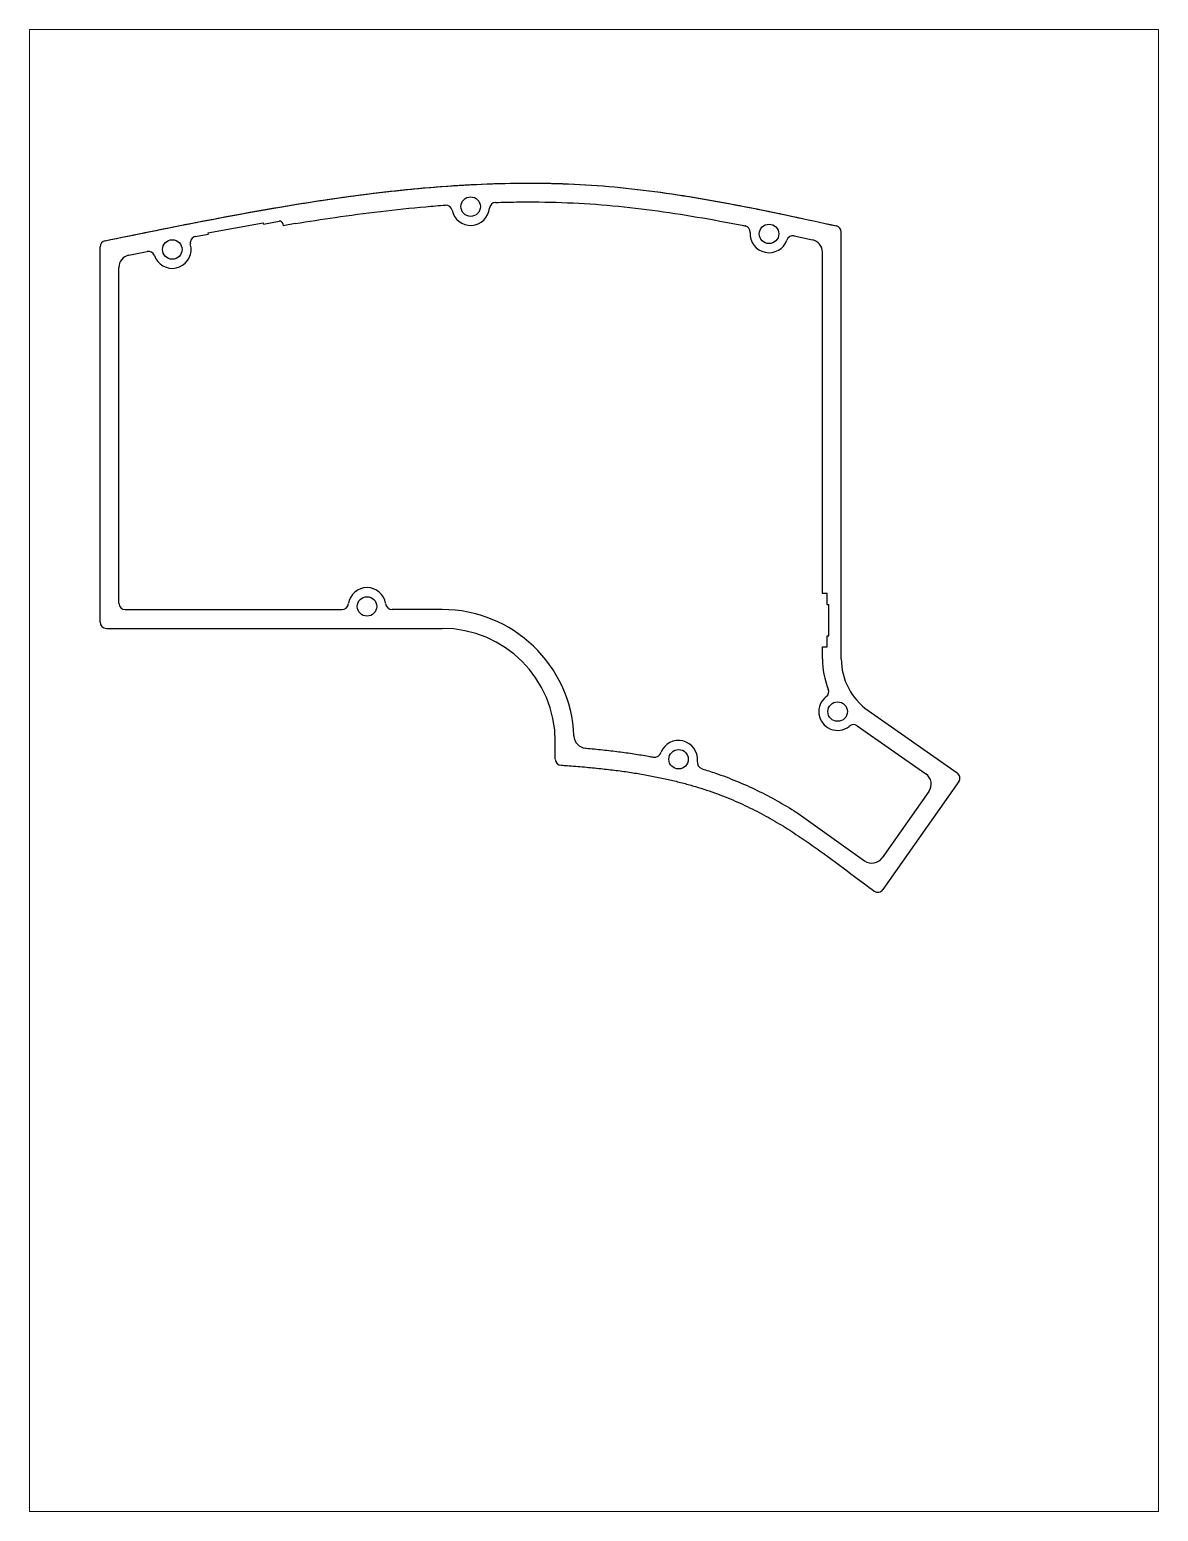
# Paper-space layout 'Sheet2' of a CAD drawing. Header units: millimetres. Extents: x 14 to 187, y 27 to 254.
# The model-space entities are those that its viewports show. They can reach past a viewport. Long polylines and large blocks are cut down to what shows.
import ezdxf

# ---------------------------------------------------------------- set-up
doc = ezdxf.new("R2010")
doc.units = ezdxf.units.MM

msp = doc.modelspace()

# ---------------------------------------------------------------- linework, layer by layer
for p, q in [((15.18, 60.97), (23.98, 62.57)), ((23.98, 62.57), (24.01, 62.37)), ((24.01, 62.37), (26.52, 62.83)), ((27.1, 62.42), (27.16, 62.12)), ((29.04, 62.46), (27.16, 62.12)), ((100.78, 62.08), (100.71, 62.1)), ((12.49, 58.61), (12.37, 59.24)), ((13.18, 60.4), (15.22, 60.77)), ((15.18, 60.97), (15.22, 60.77)), ((108.49, 60.49), (111.42, 59.85)), ((116, -6.87), (116, 61.12)), ((-2, -1), (-2, 58.74)), ((2.6, 57.44), (5.51, 58.02)), ((113, 3.57), (113, 57.9)), ((1, 2), (1, 55.48)), ((113.75, 3.57), (113, 3.57)), ((113.75, 1.82), (113.75, 3.57)), ((2, 1), (36.5, 1)), ((52.47, 1), (44.5, 1)), ((113.75, 1.82), (114, 1.82)), ((114, -3.18), (114, 1.82)), ((-1, -2), (52.47, -2)), ((113.75, -4.93), (113.75, -3.18)), ((113.75, -3.18), (114, -3.18)), ((113, -6.87), (113, -4.93)), ((113, -4.93), (113.75, -4.93)), ((120.26, -15.07), (134.47, -25.01)), ((118.54, -17.52), (129.46, -25.17)), ((70.47, -22.79), (70.47, -20)), ((129.95, -27.96), (122.51, -38.53)), ((134.71, -26.4), (122.62, -43.59)), ((108.94, -31.33), (119.72, -39.01))]:
    msp.add_line(p, q)
for centre in [(57, 65.16), (104.5, 60.82), (9.5, 58.33), (40.5, 1.5), (115.42, -15.25), (90.1, -22.84)]:
    msp.add_circle(centre, 1.55)
for centre, radius, start, end in [((53.07, 64.41), 1, 10.7431, 93.8256), ((57, 65.16), 3, 190.7431, 355.2116), ((60.99, 64.82), 1, 92.0242, 175.1462), ((26.61, 62.33), 0.5, 10, 100.309), ((100.51, 61.12), 1, 355.7164, 78.4404), ((115.01, 61.12), 0.991, 359.8222, 77.7864), ((-1.01, 58.75), 0.989, 101.4165, 180.2261), ((13.36, 59.41), 1, 100.309, 190.309), ((104.5, 60.82), 3, 175.7164, 340.9008), ((108.28, 59.51), 1, 77.7526, 160.9008), ((111, 57.9), 2, 0, 77.7526), ((3, 55.48), 2, 101.5545, 180), ((5.71, 57.04), 1, 18.7453, 101.3978), ((9.5, 58.33), 3, 198.7453, 5.4692), ((40.5, 1.5), 3, 9.4623, 170.5377), ((2, 2), 1, 180, 270), ((36.47, 2.07), 1.07, 271.6377, 355.6799), ((44.53, 2.07), 1.07, 184.3201, 268.3623), ((52.47, -20), 21, 2.4793, 90), ((-1, -1), 1, 180, 270), ((52.47, -20), 18, 0, 90), ((126, -6.87), 13, 180, 201.6198), ((126, -6.87), 10, 180, 235), ((113, -12.07), 1, 307.1785, 23.7945), ((115.42, -15.25), 3, 127.1728, 308.1419), ((117.95, -18.25), 0.932, 50.8586, 137.3378), ((75.46, -19.06), 2.02, 180.8473, 265.205), ((90.1, -22.84), 3, 354.7846, 158.1459), ((71.47, -22.8), 1, 179.9483, 266.6287), ((86.23, -21.36), 1.15, 262.1469, 341.4627), ((94.23, -23.28), 1.16, 171.6572, 250.3191), ((128.32, -26.81), 2, 324.8862, 55), ((133.89, -25.83), 1, 324.8862, 55), ((120.88, -37.38), 2, 234.4959, 324.8862), ((121.82, -43.04), 0.975, 233.4429, 325.4904)]:
    msp.add_arc(centre, radius, start, end)
for points, knots in [([(-1.21, 59.72), (3.62, 60.71), (13.26, 62.69), (25.36, 64.93), (35.07, 66.45), (42.37, 67.42), (49.68, 68.19), (57.01, 68.71), (64.35, 68.95), (71.68, 68.87), (79, 68.44), (86.28, 67.62), (93.55, 66.51), (103.21, 64.72), (110.41, 63.15), (115.22, 62.09)], [0, 0, 0, 0, 14.78173, 29.537124, 36.904513, 44.264672, 51.617397, 58.96246, 66.2999, 73.629491, 80.952538, 88.281442, 95.626355, 102.986424, 117.749797, 117.749797, 117.749797, 117.749797]), ([(-1.21, 59.72), (3.57, 60.7), (13.14, 62.66), (25.15, 64.89), (34.83, 66.42), (42.12, 67.4), (49.45, 68.17), (56.81, 68.7), (64.2, 68.95), (71.6, 68.88), (78.99, 68.44), (86.34, 67.62), (93.64, 66.49), (103.27, 64.7), (110.45, 63.14), (115.22, 62.09)], [0, 0, 0, 0, 14.634336, 29.303377, 36.651609, 44.009554, 51.37755, 58.755981, 66.144894, 73.544652, 80.95357, 88.354345, 95.733049, 103.091151, 117.749764, 117.749764, 117.749764, 117.749764]), ([(-1.21, 59.72), (3.57, 60.7), (13.14, 62.66), (25.15, 64.89), (34.83, 66.42), (42.12, 67.4), (49.45, 68.17), (56.81, 68.7), (64.2, 68.95), (71.6, 68.88), (78.99, 68.44), (86.34, 67.62), (93.64, 66.49), (103.27, 64.7), (110.45, 63.14), (115.22, 62.09)], [0, 0, 0, 0, 14.634336, 29.303377, 36.651609, 44.009554, 51.37755, 58.755981, 66.144894, 73.544652, 80.95357, 88.354345, 95.733049, 103.091151, 117.749764, 117.749764, 117.749764, 117.749764]), ([(29.04, 62.46), (31.16, 62.8), (35.68, 63.51), (42.61, 64.43), (48.49, 65.05), (51.95, 65.33), (53, 65.41)], [30.186103, 30.186103, 30.186103, 30.186103, 36.620146, 43.902708, 51.170313, 54.333836, 54.333836, 54.333836, 54.333836]), ([(60.95, 65.83), (62.07, 65.86), (65.6, 65.94), (71.54, 65.88), (78.74, 65.45), (85.93, 64.64), (93.09, 63.54), (98.04, 62.62), (100.6, 62.12), (100.78, 62.08)], [62.294802, 62.294802, 62.294802, 62.294802, 65.659146, 72.879883, 80.08728, 87.306587, 94.558383, 101.840738, 102.394184, 102.394184, 102.394184, 102.394184]), ([(75.3, -21.07), (75.32, -21.08), (76.23, -21.15), (77.99, -21.32), (80.53, -21.62), (82.96, -21.96), (84.8, -22.26), (85.82, -22.45), (86.07, -22.5)], [5.679432, 5.679432, 5.679432, 5.679432, 5.745669, 8.422937, 10.981737, 13.430934, 15.779272, 16.555594, 16.555594, 16.555594, 16.555594]), ([(71.41, -23.79), (71.72, -23.81), (72.96, -23.89), (75.06, -24.06), (77.67, -24.31), (80.15, -24.6), (82.51, -24.93), (84.75, -25.3), (86.9, -25.71), (88.94, -26.16), (90.89, -26.64), (92.76, -27.17), (94.54, -27.73), (96.26, -28.34), (97.91, -28.98), (100.01, -29.87), (102.53, -31.07), (105.4, -32.66), (108.13, -34.34), (110.74, -36.09), (114.08, -38.47), (117.54, -41.08), (120.2, -43.06), (121.24, -43.82)], [1.934065, 1.934065, 1.934065, 1.934065, 2.890518, 5.640183, 8.257717, 10.751879, 13.131436, 15.405142, 17.581696, 19.669703, 21.677629, 23.613751, 25.486123, 27.302539, 29.070515, 30.797289, 34.154533, 37.423652, 40.625857, 43.770548, 46.864366, 52.91598, 56.794192, 56.794192, 56.794192, 56.794192]), ([(93.84, -24.37), (94.55, -24.59), (96.4, -25.18), (99.35, -26.29), (102.64, -27.77), (105.83, -29.44), (107.9, -30.68), (108.93, -31.32), (108.94, -31.33)], [22.584977, 22.584977, 22.584977, 22.584977, 24.801785, 28.413546, 32.027293, 35.62798, 39.203966, 39.256843, 39.256843, 39.256843, 39.256843])]:
    msp.add_open_spline(points, degree=3, knots=knots)

psp = doc.layouts.new('Sheet2')

# ---------------------------------------------------------------- viewports
at = {"layer": '0'}
psp.add_viewport(center=(100.84, 140.63), size=(173.2, 227.419), view_center_point=(76.63, -24.63), view_height=235.945, dxfattribs=at)

doc.saveas('drawing.dxf')
